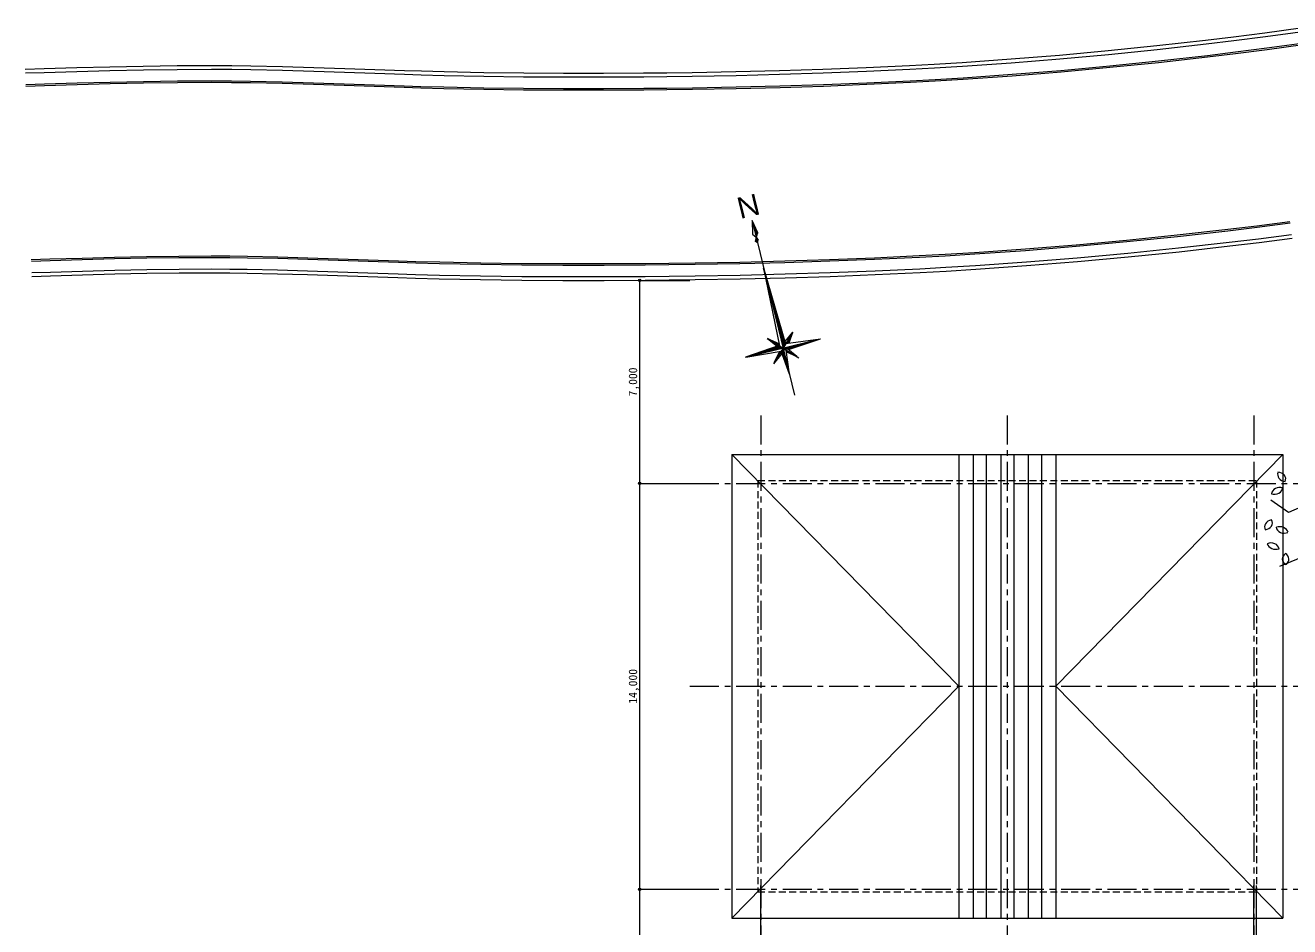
# Model space of a CAD drawing. Units: millimetres at full size, sheet at 1:200, with parts at other scales. Extents: x -49888 to 537025, y -29143 to 236022.
# Drawn here: x -49888 to -6290, y -11694 to 19404 of the extents above; entities that cross this region are included whole.
import ezdxf
from ezdxf.enums import TextEntityAlignment as Align

# ---------------------------------------------------------------- set-up
doc = ezdxf.new("R2010")
doc.units = ezdxf.units.MM
doc.header["$LTSCALE"] = 200
doc.header["$PDMODE"] = 32
doc.header["$PDSIZE"] = 80
doc.linetypes.add('CHAIN1', pattern=[8, 5, -1, 1, -1])
doc.linetypes.add('DASHED1', pattern=[1.8, 1.2, -0.6])
for name, color, linetype, lineweight in [('0-0_0-0', 4, 'CHAIN1', 9), ('0-5_0-5', 7, 'Continuous', 9), ('0-8_0-8', 7, 'Continuous', 5), ('0-9_PEN10', 3, 'Continuous', 13), ('0-A_PEN11', 3, 'Continuous', 13), ('2-2_躯体2', 4, 'Continuous', 9)]:
    doc.layers.add(name, color=color, linetype=linetype, lineweight=lineweight)
doc.styles.add('ＭＳ ゴシック', font='')
doc.styles.get('ＭＳ ゴシック').set_extended_font_data('MS Gothic')

msp = doc.modelspace()

# ---------------------------------------------------------------- linework, layer by layer
at = {"layer": '0-0_0-0'}
for p, q in [((-24528.6, 5944.8), (-24528.6, -13831.1)), ((-16028.6, 5944.8), (-16028.6, -13831.1)), ((-7528.6, 5944.8), (-7528.6, -13831.1)), ((-26972.6, 3600), (-5090.5, 3600)), ((-26972.6, -3400), (-5090.5, -3400)), ((-26972.6, -10400), (-5090.5, -10400))]:
    msp.add_line(p, q, dxfattribs=at)
at = {"layer": '0-5_0-5'}
for points in [[(-49887.5, 17887.6), (-49239.7, 17908.1), (-48114.1, 17942.3), (-46973.3, 17973), (-45817.5, 17997.7), (-44646.6, 18013.6), (-43470.4, 18017.9), (-42769.6, 18014), (-42113.2, 18005.5), (-41018.5, 17982.5), (-39935.9, 17951.3), (-38874.3, 17915.7), (-37833.7, 17879.1), (-36809.7, 17844.4), (-36231.4, 17826.7), (-35444.1, 17805.6), (-34072.7, 17777.6), (-32703.2, 17759.7), (-31329.6, 17751.3), (-29951.9, 17751.5), (-28566.6, 17759.6), (-27768.1, 17767.5), (-26895.3, 17778.8), (-25383.4, 17805.3), (-23880.9, 17841.2), (-22383.9, 17887.8), (-20892.6, 17946), (-19399.9, 18017.2), (-18548.7, 18064.1), (-17583.1, 18123.2), (-15898.8, 18240.9), (-14222.9, 18376.4), (-12547.3, 18530), (-10872.2, 18701.5), (-9190.5, 18891.3), (-8228.5, 19007.8), (-7145.1, 19145.9), (-5258.5, 19403.6)], [(-49883.4, 17757.7), (-49235.7, 17778.2), (-48110.3, 17812.3), (-46970.1, 17843.1), (-45815.2, 17867.7), (-44645.5, 17883.6), (-43470.5, 17887.9), (-42770.8, 17884), (-42115.4, 17875.5), (-41021.8, 17852.5), (-39939.9, 17821.4), (-38878.8, 17785.8), (-37838.2, 17749.2), (-36813.9, 17714.5), (-36235.2, 17696.7), (-35447.2, 17675.7), (-34074.9, 17647.6), (-32704.4, 17629.7), (-31330, 17621.3), (-29951.5, 17621.5), (-28565.6, 17629.6), (-27766.6, 17637.5), (-26893.3, 17648.8), (-25380.7, 17675.3), (-23877.3, 17711.3), (-22379.3, 17757.9), (-20887, 17816.1), (-19393.2, 17887.4), (-18541.2, 17934.3), (-17574.6, 17993.4), (-15889.1, 18111.3), (-14211.7, 18246.9), (-12534.7, 18400.6), (-10858.3, 18572.2), (-9175.4, 18762.2), (-8212.5, 18878.8), (-7128.1, 19017.1), (-5240.2, 19274.9)], [(-49870.8, 17357.9), (-49223.3, 17378.4), (-48098.9, 17412.5), (-46960.5, 17443.2), (-45808.2, 17467.8), (-44642, 17483.7), (-43470.9, 17487.9), (-42774.5, 17484), (-42122.2, 17475.6), (-41031.7, 17452.6), (-39952.4, 17421.6), (-38892.5, 17386), (-37852, 17349.4), (-36826.8, 17314.7), (-36246.6, 17296.9), (-35456.6, 17275.8), (-34081.5, 17247.6), (-32708.3, 17229.8), (-31331.2, 17221.3), (-29950.3, 17221.5), (-28562.5, 17229.6), (-27762, 17237.5), (-26887.2, 17248.9), (-25372.5, 17275.4), (-23866.3, 17311.4), (-22365.3, 17358.1), (-20869.6, 17416.5), (-19372.7, 17487.9), (-18518, 17535), (-17548.4, 17594.3), (-15859, 17712.4), (-14177.3, 17848.4), (-12496.1, 18002.5), (-10815.5, 18174.5), (-9128.9, 18364.9), (-8163.1, 18481.9), (-7075.8, 18620.5), (-5183.9, 18878.9)], [(-49869.2, 17307.9), (-49221.8, 17328.4), (-48097.4, 17362.5), (-46959.3, 17393.2), (-45807.3, 17417.8), (-44641.6, 17433.7), (-43471, 17437.9), (-42775, 17434), (-42123.1, 17425.6), (-41033, 17402.7), (-39954, 17371.6), (-38894.2, 17336.1), (-37853.7, 17299.5), (-36828.4, 17264.7), (-36248.1, 17246.9), (-35457.8, 17225.8), (-34082.4, 17197.6), (-32708.7, 17179.8), (-31331.3, 17171.3), (-29950.2, 17171.5), (-28562.1, 17179.6), (-27761.4, 17187.5), (-26886.4, 17198.9), (-25371.4, 17225.4), (-23864.9, 17261.5), (-22363.6, 17308.2), (-20867.5, 17366.6), (-19370.1, 17438), (-18515.1, 17485.1), (-17545.2, 17544.4), (-15855.2, 17662.5), (-14173, 17798.6), (-12491.3, 17952.7), (-10810.1, 18124.8), (-9123.1, 18315.2), (-8157, 18432.3), (-7069.2, 18570.9), (-5176.8, 18829.4)], [(-49679.9, 11320.9), (-49036.2, 11341.3), (-47925.8, 11375), (-46814.6, 11404.9), (-45702.7, 11428.7), (-44589.9, 11443.8), (-43477, 11447.9), (-42830.5, 11444.2), (-42224.7, 11436.4), (-41182.2, 11414.5), (-40140.5, 11384.5), (-39099.8, 11349.6), (-38060.4, 11313), (-37021.7, 11277.9), (-36420.1, 11259.4), (-35599.1, 11237.4), (-34182.6, 11208.4), (-32766.2, 11190), (-31349.4, 11181.3), (-29932.3, 11181.5), (-28514.7, 11189.7), (-27692.8, 11197.9), (-26795.2, 11209.6), (-25247.3, 11236.7), (-23700.2, 11273.7), (-22153.6, 11321.8), (-20607.9, 11382.1), (-19062.7, 11455.9), (-18167.6, 11505.2), (-17153.5, 11567.2), (-15405, 11689.4), (-13658.2, 11830.6), (-11912.9, 11990.6), (-10169.2, 12169.1), (-8427, 12365.8), (-7418.1, 12488), (-6285.2, 12632.4)], [(-49678.4, 11270.9), (-49034.6, 11291.3), (-47924.4, 11325), (-46813.4, 11354.9), (-45701.8, 11378.7), (-44589.5, 11393.8), (-43477, 11397.9), (-42831, 11394.2), (-42225.5, 11386.4), (-41183.5, 11364.5), (-40142, 11334.5), (-39101.6, 11299.6), (-38062.1, 11263.1), (-37023.3, 11227.9), (-36421.6, 11209.4), (-35600.3, 11187.4), (-34183.5, 11158.4), (-32766.6, 11140), (-31349.5, 11131.3), (-29932.1, 11131.5), (-28514.3, 11139.7), (-27692.3, 11147.9), (-26794.5, 11159.6), (-25246.3, 11186.7), (-23698.8, 11223.7), (-22151.9, 11271.8), (-20605.7, 11332.2), (-19060.1, 11405.9), (-18164.7, 11455.2), (-17150.3, 11517.3), (-15401.2, 11639.5), (-13653.9, 11780.8), (-11908, 11940.9), (-10163.8, 12119.4), (-8421.1, 12316.1), (-7411.9, 12438.4), (-6278.7, 12582.8)], [(-49665.7, 10871.1), (-49022.3, 10891.5), (-47912.9, 10925.2), (-46803.8, 10955.1), (-45694.8, 10978.7), (-44586.1, 10993.8), (-43477.4, 10997.9), (-42834.7, 10994.2), (-42232.3, 10986.5), (-41193.4, 10964.6), (-40154.5, 10934.7), (-39115.3, 10899.9), (-38075.9, 10863.3), (-37036.2, 10828.1), (-36433.1, 10809.6), (-35609.7, 10787.5), (-34190.2, 10758.5), (-32770.5, 10740), (-31350.7, 10731.3), (-29930.9, 10731.5), (-28511.2, 10739.8), (-27687.7, 10748), (-26788.4, 10759.6), (-25238, 10786.8), (-23687.8, 10823.9), (-22137.9, 10872.1), (-20588.4, 10932.5), (-19039.6, 11006.4), (-18141.5, 11055.9), (-17124.1, 11118.1), (-15371.2, 11240.6), (-13619.5, 11382.3), (-11869.4, 11542.7), (-10121, 11721.7), (-8374.7, 11918.8), (-7362.6, 12041.4), (-6226.3, 12186.3)], [(-49661.6, 10741.2), (-49018.2, 10761.5), (-47909.2, 10795.2), (-46800.6, 10825.1), (-45692.5, 10848.8), (-44584.9, 10863.8), (-43477.6, 10867.9), (-42835.9, 10864.2), (-42234.5, 10856.5), (-41196.7, 10834.6), (-40158.5, 10804.8), (-39119.8, 10769.9), (-38080.4, 10733.4), (-37040.4, 10698.2), (-36436.8, 10679.6), (-35612.8, 10657.6), (-34192.4, 10628.5), (-32771.7, 10610), (-31351.1, 10601.3), (-29930.5, 10601.5), (-28510.1, 10609.8), (-27686.2, 10618), (-26786.4, 10629.6), (-25235.3, 10656.8), (-23684.2, 10693.9), (-22133.3, 10742.2), (-20582.8, 10802.7), (-19032.9, 10876.6), (-18133.9, 10926.1), (-17115.6, 10988.4), (-15361.4, 11111), (-13608.3, 11252.8), (-11856.9, 11413.3), (-10107.1, 11592.4), (-8359.6, 11789.7), (-7346.5, 11912.4), (-6209.3, 12057.4)]]:
    msp.add_lwpolyline(points, dxfattribs=at)
at = {"layer": '0-8_0-8', "color": 5}
for p, q in [((-28702.1, 10600.2), (-26972.6, 10600.2)), ((-28702.1, 3600), (-28702.1, 10600.2)), ((-28702.1, 3600), (-26972.6, 3600)), ((-28702.1, -10400), (-28702.1, 3600)), ((-28702.1, -10400), (-26972.6, -10400)), ((-28702.1, -18000.2), (-28702.1, -10400)), ((-24528.6, -12676.4), (-24528.6, -10274)), ((-7528.6, -12676.4), (-7528.6, -10274)), ((-7433.6, -12028.8), (-7433.6, -10274)), ((-7433.6, -12676.4), (-7433.6, -10274))]:
    msp.add_line(p, q, dxfattribs=at)
at = {"layer": '0-8_0-8'}
for p in [(-28702.1, 10600.2), (-28702.1, 3600), (-28702.1, -10400)]:
    msp.add_point(p, dxfattribs=at)
at = {"layer": '0-9_PEN10'}
for p, q in [((-6334.5, 2592.5), (-6936.6, 3025.1)), ((-5668.5, 1136.7), (-6637.9, 733.7))]:
    msp.add_line(p, q, dxfattribs=at)
at = {"layer": '0-9_PEN10', "color": 4, "lineweight": 9}
msp.add_lwpolyline([(-4265.2, 2225.1), (-4459.6, 2963.8), (-5616.3, 2902.6), (-6334.5, 2592.5)], dxfattribs=at)
at = {"layer": '0-9_PEN10'}
for centre, major_axis, start_param, end_param in [((-6408, 3912), (298.7, 0), 2.8436646, 4.5772999), ((-6704.3, 3755.9), (277.3, 0), 5.8801886, 7.8239617), ((-6813.3, 3455.7), (277.3, 0), 4.309392, 6.2531654), ((-6623.7, 3208.8), (298.7, 0), 1.2728685, 3.0065038), ((-6856, 2094.7), (298.7, 0), 1.7964673, 3.5301026), ((-7166.5, 2231), (277.3, 0), 4.832991, 6.7767641), ((-6481.5, 2112.5), (277.3, 0), 3.2621944, 5.2059678), ((-6637.9, 1855.7), (298.7, 0), 0.2256709, 1.9593063), ((-6934.2, 1314.5), (277.3, 0), 0.120602, 2.0643752), ((-6770.7, 1575.2), (298.7, 0), 3.3672633, 5.1008986), ((-6270.5, 992.5), (277.3, 0), 2.2149972, 4.1587703), ((-6619, 982.6), (298.7, 0), 5.4616584, 7.1952943)]:
    msp.add_ellipse(centre, major_axis=major_axis, ratio=0.833333, start_param=start_param, end_param=end_param, dxfattribs=at)
at = {"layer": '0-A_PEN11'}
for p, q in [((-17703.6, 4600), (-17703.6, -11400)), ((-17203.6, 4600), (-17203.6, -11400)), ((-16753.6, 4600), (-16753.6, -11400)), ((-16253.6, 4600), (-16253.6, -11400)), ((-15803.6, 4600), (-15803.6, -11400)), ((-15303.6, 4600), (-15303.6, -11400)), ((-14853.6, 4600), (-14853.6, -11400)), ((-14353.6, -3400), (-6528.6, 4600)), ((-14353.6, 4600), (-14353.6, -11400)), ((-6528.6, 4600), (-6528.6, -11400)), ((-17703.6, -3400), (-25528.6, -11400)), ((-14353.6, -3400), (-6528.6, -11400))]:
    msp.add_line(p, q, dxfattribs=at)
at = {"layer": '0-A_PEN11', "linetype": 'DASHED1'}
for p, q in [((-24623.6, 3695), (-24623.6, -10495)), ((-24623.6, 3695), (-7433.6, 3695)), ((-7433.6, 3695), (-7433.6, -10495)), ((-24623.6, -10495), (-7433.6, -10495))]:
    msp.add_line(p, q, dxfattribs=at)
at = {"layer": '0-A_PEN11'}
for points in [[(-17703.6, -3400), (-25528.6, 4600), (-6528.6, 4600)], [(-25528.6, 4600), (-25528.6, -11400), (-6528.6, -11400)]]:
    msp.add_lwpolyline(points, dxfattribs=at)
at = {"layer": '2-2_躯体2'}
for p, q in [((-24830.3, 12671.7), (-23365.4, 6648.1)), ((-24830.3, 12671.7), (-24814.7, 12199.8)), ((-24830.3, 12671.7), (-24735.2, 12283.4)), ((-24627.1, 12244.1), (-24830.3, 12671.7)), ((-24665.1, 12234.8), (-24830.3, 12671.7)), ((-24683.4, 12230.4), (-24830.3, 12671.7)), ((-24702.4, 12225.8), (-24830.3, 12671.7)), ((-24646.1, 12239.4), (-24830.3, 12671.7)), ((-24702.4, 12225.8), (-24689.1, 12091)), ((-24689.1, 12091), (-24627.1, 12244.1)), ((-24646.1, 12239.4), (-24689.1, 12091)), ((-24665.1, 12234.8), (-24689.1, 12091)), ((-24683.4, 12230.4), (-24689.1, 12091)), ((-24814.7, 12199.8), (-24689.1, 12091)), ((-24689.1, 12091), (-24719.6, 11960.3)), ((-24642.9, 11901.2), (-24719.6, 11960.3)), ((-24688.5, 12088.4), (-24703.2, 11961.6)), ((-24703.2, 11961.6), (-24642.9, 11901.2)), ((-24688.6, 11965.1), (-24689.4, 12089.6)), ((-24689.1, 12091), (-24613, 11984.9)), ((-24689.1, 12091), (-24666, 11996.1)), ((-24688.6, 11965.1), (-24642.9, 11901.2)), ((-24688.5, 12088.4), (-24673.4, 11968.8)), ((-24642.9, 11901.2), (-24673.4, 11968.8)), ((-24642.9, 11901.2), (-24613, 11984.9)), ((-24432.8, 11039.7), (-23671.1, 8412.2)), ((-24430.9, 11029.5), (-23887.2, 8347.6)), ((-23688.4, 8383.9), (-24430.9, 11029.5)), ((-23724.4, 8325.6), (-24430.9, 11029.5)), ((-23706.6, 8354), (-24430.9, 11029.5)), ((-23742.3, 8297.1), (-24430.9, 11029.5)), ((-23425.7, 8816.3), (-24092.8, 7721.4)), ((-23429.2, 8811.4), (-23694.9, 8493.5)), ((-23630.3, 8431.5), (-23428.3, 8807.6)), ((-23597.7, 8435.4), (-23428.3, 8807.6)), ((-23428.3, 8807.6), (-23563.9, 8439.6)), ((-25054.8, 7952.4), (-22463.7, 8582.6)), ((-23890.3, 8357.6), (-25054.8, 7952.4)), ((-23836.3, 8319.8), (-25039, 7956.3)), ((-23810.8, 8303.2), (-25039, 7956.3)), ((-23784.7, 8286.8), (-25039, 7956.3)), ((-24306.9, 8602), (-23210.6, 7934.6)), ((-23894.6, 8380.7), (-24299.7, 8597.1)), ((-24299.7, 8597.1), (-23960.6, 8332.5)), ((-24299.7, 8597.1), (-23904.1, 8427.9)), ((-23899.2, 8405), (-24296.5, 8595.1)), ((-23727.8, 8251.1), (-22463.7, 8582.6)), ((-23700.1, 8233.7), (-22463.7, 8582.6)), ((-23672.4, 8216.3), (-22463.7, 8582.6)), ((-23662.5, 8426.4), (-22463.7, 8582.6)), ((-23572.6, 8219.1), (-22463.7, 8582.6)), ((-23842.7, 8156.1), (-24088, 7721.2)), ((-23859.4, 8153.4), (-24088, 7721.2)), ((-23800.2, 8078), (-24088, 7721.2)), ((-24050.9, 7789.2), (-23874.3, 8153.8)), ((-23540.8, 7371.9), (-23826.3, 8157.4)), ((-23812.2, 8179.6), (-23540.8, 7371.9)), ((-23799.4, 8201.5), (-23540.8, 7371.9)), ((-23785.4, 8223.6), (-23540.8, 7371.9)), ((-23771.7, 8247.1), (-23540.8, 7371.9)), ((-23541.7, 7367.7), (-23648.5, 8200.7)), ((-23644.9, 8177.4), (-23278.9, 7975.6)), ((-23642.2, 8155.3), (-23279.2, 7976.9)), ((-23640.4, 8134.3), (-23280.4, 7976.6)), ((-23278.9, 7975.6), (-23595.2, 8235))]:
    msp.add_line(p, q, dxfattribs=at)
msp.add_lwpolyline([(-24688.5, 12088.4), (-24687.5, 12090), (-24689.4, 12089.6)], close=True, dxfattribs=at)
msp.add_lwpolyline([(-23863, 8336.1), (-25039, 7956.3), (-23825.6, 8160.3)], dxfattribs=at)

# ---------------------------------------------------------------- texts
at = {"layer": '0-8_0-8', "style": 'ＭＳ ゴシック'}
for s, p in [('7,000', (-28702.1, 6600.1)), ('14,000', (-28702.1, -4000))]:
    msp.add_text(s, height=293.3, rotation=90, dxfattribs=at).set_placement(p, align=Align.BOTTOM_LEFT)
at = {"layer": '2-2_躯体2', "color": 2, "style": 'ＭＳ ゴシック'}
msp.add_text('Ｎ', height=733.1, rotation=13.669, dxfattribs=at).set_placement((-25305, 12474.6), align=Align.BOTTOM_LEFT)

doc.saveas('drawing.dxf')
